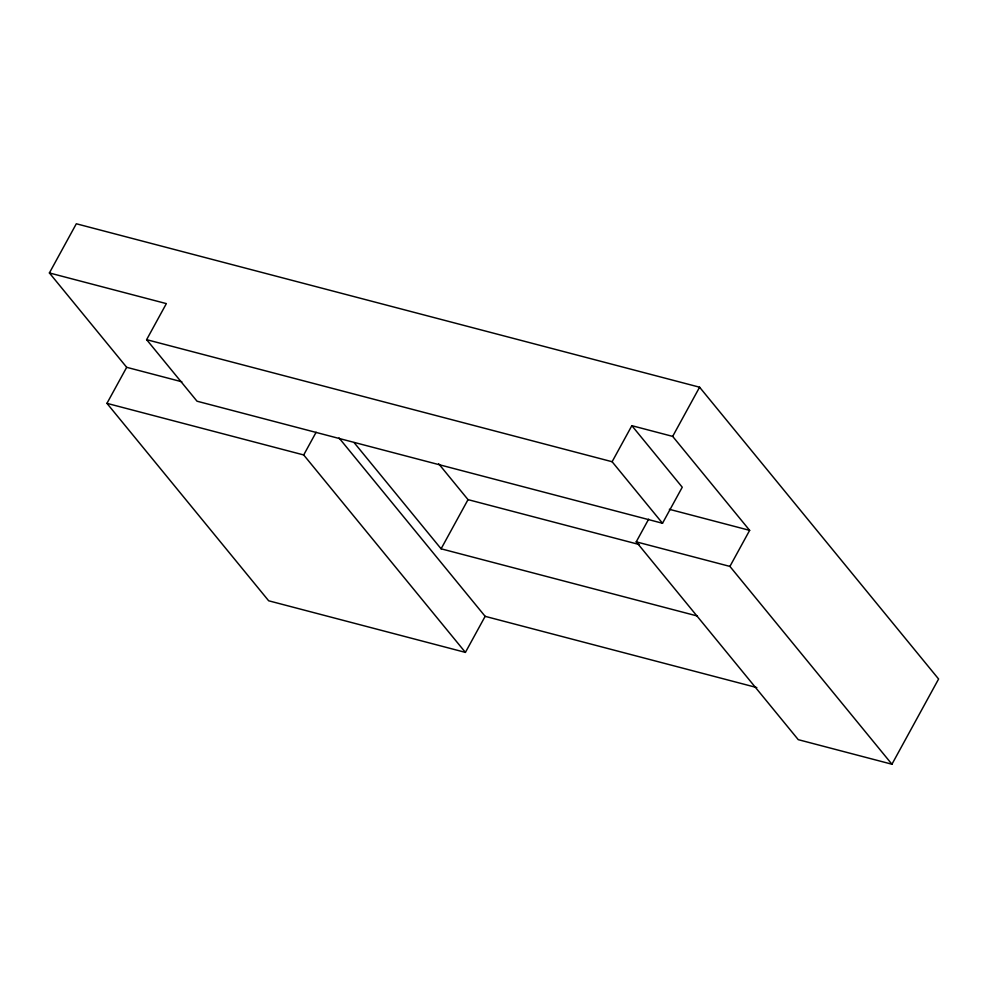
<?xml version="1.0" encoding="UTF-8"?>
<svg xmlns="http://www.w3.org/2000/svg" width="988" height="988" viewBox="0 0 988 988"><rect width="100%" height="100%" fill="white"/><g stroke="black" fill="none" stroke-linecap="round" stroke-linejoin="round"><path stroke-width="1.48" d="M181.841 381.776L126.686 367.314L49.4 272.947L76.323 223.77L699.59 387.21L938.6 679.003L891.942 764.23L798.267 739.666L636.235 541.844L648.659 519.145M339.02 437.931L485.145 616.339L465.41 652.389L268.674 600.79L106.951 403.351L126.686 367.314M662.516 523.257L612.115 461.729L631.851 425.68L682.251 487.22L662.516 523.257L197.02 401.202L146.619 339.662L166.355 303.612L49.4 272.947M465.41 652.389L303.699 454.949L316.123 432.25M697.417 616.03L441.105 548.809L468.028 499.632L438.697 463.817M891.942 764.23L729.91 566.408L749.645 530.358L672.667 436.387L699.59 387.21M631.851 425.68L672.667 436.387M146.619 339.662L612.115 461.729M669.345 509.302L749.645 530.358M636.235 541.844L729.91 566.408M106.951 403.351L303.699 454.949M468.028 499.632L639.397 544.573M485.145 616.339L756.808 687.574M354.075 442.562L441.105 548.809"/></g></svg>
